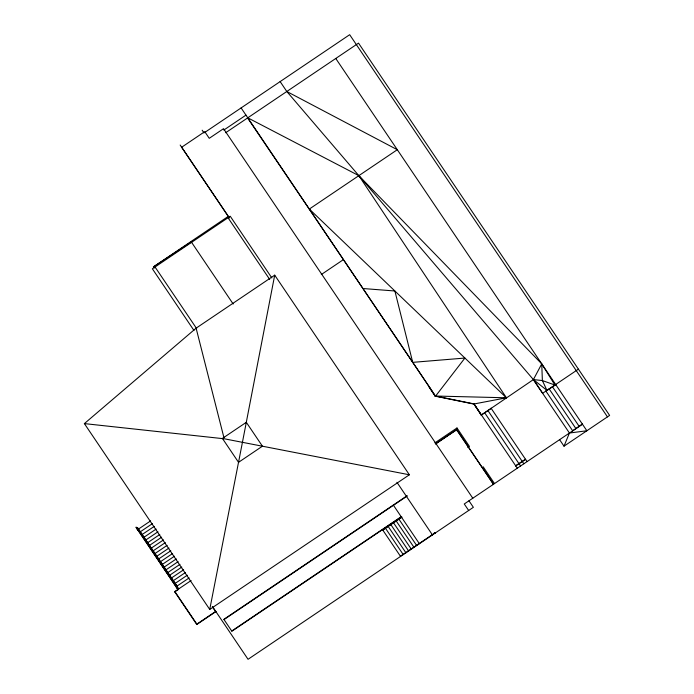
<?xml version="1.0" encoding="UTF-8"?>
<svg xmlns="http://www.w3.org/2000/svg" width="694" height="694" viewBox="0 0 694 694"><rect width="100%" height="100%" fill="white"/><g stroke="black" fill="none" stroke-linecap="round" stroke-linejoin="round"><path stroke-width="1.04" d="M246.153 423.071L274.711 275.145L196.107 328.167L84.382 423.6L209.735 609.445L409.373 474.783L274.711 275.154M238.536 462.325L246.318 422.308L222.418 438.426L238.536 462.325L262.427 446.207L246.309 422.308M456.461 430.696L456.99 427.972L434.86 442.893M209.735 609.445L238.667 461.579M559.607 439.666L564.005 446.181L569.436 433.03L533.391 379.592L286.813 91.495L280.142 81.597M491.179 408.384L481.194 415.116L533.391 379.592L541.745 363.873L358.85 175.651L247.784 117.824M204.904 132.346L349.672 34.7L607.45 416.877M223.841 130.047L245.962 115.126M225.654 132.745L358.52 43.132L609.618 415.411L564.005 446.181M153.391 266.904L227.476 216.927L269.671 279.396M321.305 274.538L343.435 259.608M343.582 259.825L247.567 117.963M343.868 260.25L363.066 288.713M363.422 289.242L412.514 362.025M135.972 527.293L178.046 589.674L136.189 527.145M138.227 530.65L136.501 528.091L137.369 527.501L176.953 586.144M138.453 529.097L150.615 520.899M140.283 531.812L152.446 523.614M142.114 534.527L154.302 526.356M143.97 537.277L156.133 529.071M145.801 539.993L157.963 531.786M412.809 362.459L428.996 386.463M147.631 542.708L159.793 534.501M149.462 545.423L161.633 537.217M151.292 548.139L163.463 539.932M153.131 550.854L165.293 542.647M154.962 553.56L167.124 545.363M156.792 556.276L168.963 548.069M158.622 558.991L170.793 550.784M160.461 561.706L172.624 553.5M162.292 564.422L174.454 556.215M428.996 386.94L435.372 396.387L429.369 387.009M164.122 567.137L176.285 558.93M165.953 569.852L178.124 561.646M167.783 572.567L179.954 564.361M169.622 575.283L181.785 567.076M435.372 396.387L464.911 358.052L412.722 362.355L394.886 290.994L362.919 288.513M171.453 577.998L183.615 569.791M173.283 580.713L185.454 572.507M175.114 583.428L187.285 575.222M175.495 585.857L176.363 585.276M176.076 586.725L189.115 577.937M174.636 591.652L191.11 580.54M174.784 591.869L178.28 589.51L176.215 586.456M358.85 175.651L506.412 397.792L473.724 404.038L435.225 396.17M474.089 404.108L481.202 415.116M435.52 443.874L456.687 429.595L493.538 484.23M435.702 443.908L456.756 429.707M196.636 624.279L215.765 611.379M215.912 611.596L196.784 624.496L174.636 591.652M578.414 369.156L542.63 393.29L533.391 379.592L542.37 380.555L554.896 385.014L541.745 363.873L542.37 380.555L546.941 390.384L533.391 379.592M555.807 384.719L545.675 391.234M467.817 447.535L469.448 446.433L456.99 427.972M407.022 495.811L223.858 619.352L231.883 631.236L401.548 516.796M224.006 619.569L407.17 496.028M231.735 631.019L401.401 516.579L401.861 517.256L382.81 530.112M401.713 517.039L382.663 529.895L400.559 556.423M525.471 459.211L515.486 465.952L525.618 459.428M582.327 424.025L572.489 430.974M582.466 424.242L464.269 503.974L468.667 510.498M400.412 556.206L434.67 533.105M192.143 241.373L154.476 266.175L196.68 328.626M569.436 433.03L586.864 430.757L335.766 58.478M84.382 423.6L223.147 438.677M222.418 438.426L409.373 474.783M481.41 414.969L473.941 403.891L435.433 396.031L506.412 397.792L309.324 209.059L397.306 149.722L286.813 91.495M552.407 386.697L579.212 426.437M549.145 388.892L575.951 428.64M545.892 391.086L572.697 430.835M491.04 408.159L527.076 461.605M487.778 410.362L523.823 463.8M484.516 412.557L520.561 465.995M473.941 403.891L517.308 468.198M241.113 107.926L435.589 396.239M483.145 466.741L494.501 483.579M456.574 429.673L493.425 484.299M492.506 484.134L492.879 484.672M472.796 498.223L223.537 128.676L209.25 138.314L204.756 131.652L181.663 147.232L229.393 217.959M468.971 500.799L473.369 507.314L248.044 659.3L212.485 606.53M202.171 130.203L204.019 132.944L203.654 132.398M271.84 277.93L230.243 216.25L152.368 268.786L193.964 330.457M180.171 145.037L228.768 217.083M435.181 533.131L434.808 532.584L434.253 532.966L434.618 533.504L435.164 533.139L434.8 532.593M434.479 532.81L434.834 533.356M396.951 482.313L432.44 534.918M393.316 505.059L419.384 543.723M398.798 519.008L416.695 545.536M396.109 520.821L414.006 547.358M393.42 522.634L411.316 549.171M390.731 524.447L408.627 550.984M388.041 526.26L405.938 552.797M385.352 528.082L403.249 554.61M191.579 242.336L233.175 304.007M153.73 266.678L154.571 267.953M212.269 606.677L215.695 611.744M137.369 527.501L178.783 588.859M174.853 591.505L197.001 624.348M196.107 328.167L223.962 437.749"/></g></svg>
